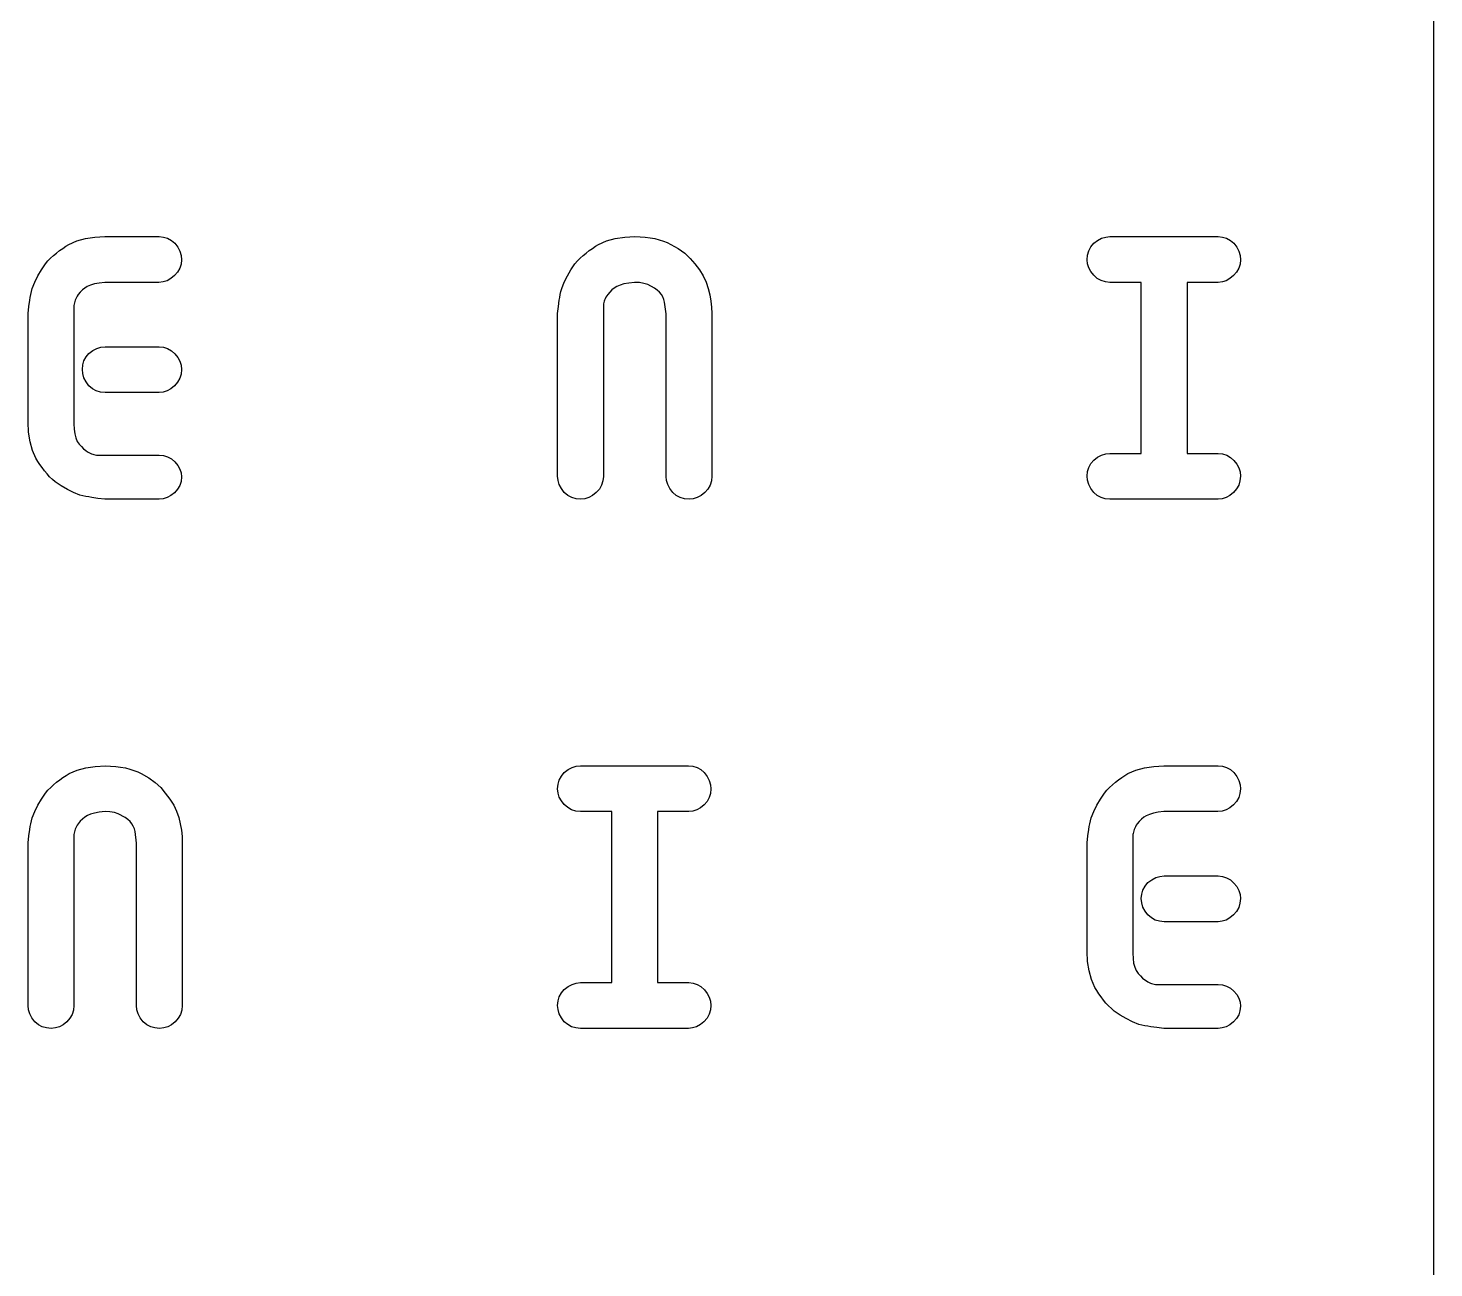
# Model space of a CAD drawing. Header units: metres. Extents: x 0 to 220, y 0 to 220.
# Drawn here: x 166.9 to 220, y 56.1 to 103 of the extents above; entities that cross this region are included whole.
import ezdxf

# ---------------------------------------------------------------- set-up
doc = ezdxf.new("R2010")
doc.units = ezdxf.units.M

msp = doc.modelspace()

# ---------------------------------------------------------------- linework, layer by layer
for p, q in [((220, 0), (220, 220)), ((169.068, 95.0032), (169.422, 95.058)), ((169.422, 95.058), (169.804, 95.0762)), ((169.804, 95.0762), (171.846, 95.0762)), ((171.846, 95.0762), (172.013, 95.0604)), ((172.013, 95.0604), (172.169, 95.013)), ((189.08, 95.0032), (189.436, 95.058)), ((189.436, 95.058), (189.82, 95.0762)), ((189.82, 95.0762), (190.019, 95.0714)), ((190.019, 95.0714), (190.211, 95.057)), ((190.211, 95.057), (190.396, 95.0329)), ((207.45, 95.013), (207.604, 95.0604)), ((207.604, 95.0604), (207.762, 95.0762)), ((207.762, 95.0762), (211.846, 95.0762)), ((211.846, 95.0762), (212.013, 95.0604)), ((212.013, 95.0604), (212.169, 95.013)), ((167.97, 94.4572), (168.088, 94.5482)), ((168.088, 94.5482), (168.207, 94.633)), ((168.207, 94.633), (168.325, 94.7117)), ((168.325, 94.7117), (168.443, 94.7842)), ((168.443, 94.7842), (168.741, 94.912)), ((168.741, 94.912), (169.068, 95.0032)), ((172.169, 95.013), (172.312, 94.9339)), ((172.312, 94.9339), (172.443, 94.8232)), ((172.443, 94.8232), (172.552, 94.674)), ((172.552, 94.674), (172.63, 94.5212)), ((172.63, 94.5212), (172.677, 94.365)), ((187.976, 94.4572), (188.095, 94.5482)), ((188.095, 94.5482), (188.214, 94.633)), ((188.214, 94.633), (188.332, 94.7117)), ((188.332, 94.7117), (188.451, 94.7842)), ((188.451, 94.7842), (188.751, 94.912)), ((188.751, 94.912), (189.08, 95.0032)), ((190.396, 95.0329), (190.574, 94.9992)), ((190.574, 94.9992), (190.742, 94.9573)), ((190.742, 94.9573), (190.899, 94.9075)), ((190.899, 94.9075), (191.043, 94.8498)), ((191.043, 94.8498), (191.175, 94.7842)), ((191.175, 94.7842), (191.457, 94.6234)), ((191.457, 94.6234), (191.702, 94.4467)), ((206.917, 94.3807), (206.963, 94.5422)), ((206.963, 94.5422), (207.042, 94.6897)), ((207.042, 94.6897), (207.151, 94.8232)), ((207.151, 94.8232), (207.299, 94.9339)), ((207.299, 94.9339), (207.45, 95.013)), ((212.169, 95.013), (212.312, 94.9339)), ((212.312, 94.9339), (212.443, 94.8232)), ((212.443, 94.8232), (212.552, 94.674)), ((212.552, 94.674), (212.63, 94.5212)), ((212.63, 94.5212), (212.677, 94.365)), ((167.403, 93.8211), (167.554, 94.0462)), ((167.554, 94.0462), (167.647, 94.1555)), ((167.647, 94.1555), (167.748, 94.2605)), ((167.748, 94.2605), (167.855, 94.3611)), ((167.855, 94.3611), (167.97, 94.4572)), ((172.676, 94.0359), (172.627, 93.8787)), ((172.693, 94.2052), (172.676, 94.0359)), ((172.677, 94.365), (172.693, 94.2052)), ((187.405, 93.8211), (187.557, 94.0462)), ((187.557, 94.0462), (187.651, 94.1555)), ((187.651, 94.1555), (187.753, 94.2605)), ((187.753, 94.2605), (187.861, 94.3611)), ((187.861, 94.3611), (187.976, 94.4572)), ((191.702, 94.4467), (191.911, 94.2544)), ((191.911, 94.2544), (192.083, 94.0462)), ((192.083, 94.0462), (192.256, 93.8215)), ((206.901, 94.2052), (206.917, 94.3807)), ((206.917, 94.0472), (206.901, 94.2052)), ((206.964, 93.8962), (206.917, 94.0472)), ((212.677, 94.0359), (212.628, 93.8787)), ((212.677, 94.365), (212.693, 94.2052)), ((212.693, 94.2052), (212.677, 94.0359)), ((167.153, 93.3551), (167.269, 93.5907)), ((167.269, 93.5907), (167.403, 93.8211)), ((172.292, 93.4906), (172.15, 93.4115)), ((172.428, 93.6012), (172.292, 93.4906)), ((172.544, 93.7339), (172.428, 93.6012)), ((172.627, 93.8787), (172.544, 93.7339)), ((187.154, 93.3551), (187.271, 93.5907)), ((187.271, 93.5907), (187.405, 93.8211)), ((192.256, 93.8215), (192.399, 93.5925)), ((192.399, 93.5925), (192.511, 93.3591)), ((207.042, 93.7522), (206.964, 93.8962)), ((207.152, 93.6152), (207.042, 93.7522)), ((207.284, 93.4984), (207.152, 93.6152)), ((207.431, 93.415), (207.284, 93.4984)), ((212.298, 93.4906), (212.158, 93.4115)), ((212.432, 93.6012), (212.298, 93.4906)), ((212.546, 93.7339), (212.432, 93.6012)), ((212.628, 93.8787), (212.546, 93.7339)), ((167.003, 92.892), (167.027, 93.0032)), ((167.027, 93.0032), (167.054, 93.1142)), ((167.054, 93.1142), (167.153, 93.3551)), ((168.869, 92.978), (168.796, 92.8852)), ((168.951, 93.0602), (168.869, 92.978)), ((169.04, 93.132), (168.951, 93.0602)), ((169.137, 93.1932), (169.04, 93.132)), ((169.254, 93.2453), (169.137, 93.1932)), ((169.403, 93.2885), (169.254, 93.2453)), ((169.584, 93.3228), (169.403, 93.2885)), ((169.798, 93.3482), (169.584, 93.3228)), ((171.844, 93.3482), (169.798, 93.3482)), ((172, 93.3641), (171.844, 93.3482)), ((172.15, 93.4115), (172, 93.3641)), ((187.004, 92.892), (187.028, 93.0032)), ((187.028, 93.0032), (187.055, 93.1142)), ((187.055, 93.1142), (187.154, 93.3551)), ((188.871, 92.9821), (188.797, 92.8902)), ((188.953, 93.0635), (188.871, 92.9821)), ((189.042, 93.1346), (188.953, 93.0635)), ((189.14, 93.1952), (189.042, 93.1346)), ((189.258, 93.2464), (189.14, 93.1952)), ((189.408, 93.289), (189.258, 93.2464)), ((189.591, 93.3229), (189.408, 93.289)), ((189.806, 93.3482), (189.591, 93.3229)), ((189.992, 93.3387), (189.806, 93.3482)), ((190.16, 93.31), (189.992, 93.3387)), ((190.308, 93.2622), (190.16, 93.31)), ((190.561, 93.1292), (190.308, 93.2622)), ((190.666, 93.0562), (190.561, 93.1292)), ((190.753, 92.9762), (190.666, 93.0562)), ((190.822, 92.8892), (190.753, 92.9762)), ((192.511, 93.3591), (192.592, 93.1212)), ((192.592, 93.1212), (192.65, 92.8817)), ((207.591, 93.3649), (207.431, 93.415)), ((207.765, 93.3482), (207.591, 93.3649)), ((208.949, 93.3482), (207.765, 93.3482)), ((208.949, 86.8843), (208.949, 93.3482)), ((211.856, 93.3482), (210.677, 93.3482)), ((210.677, 93.3482), (210.677, 86.8843)), ((212.01, 93.3641), (211.856, 93.3482)), ((212.158, 93.4115), (212.01, 93.3641)), ((166.901, 92.1682), (166.93, 92.4325)), ((166.93, 92.4325), (166.963, 92.6692)), ((166.963, 92.6692), (166.982, 92.7807)), ((166.982, 92.7807), (167.003, 92.892)), ((168.637, 92.5272), (168.629, 92.4782)), ((168.629, 92.4782), (168.629, 87.9993)), ((168.648, 92.5762), (168.637, 92.5272)), ((168.662, 92.6252), (168.648, 92.5762)), ((168.678, 92.6742), (168.662, 92.6252)), ((168.698, 92.7242), (168.678, 92.6742)), ((168.725, 92.776), (168.698, 92.7242)), ((168.757, 92.8297), (168.725, 92.776)), ((168.796, 92.8852), (168.757, 92.8297)), ((186.901, 92.1682), (186.931, 92.4325)), ((186.931, 92.4325), (186.964, 92.6692)), ((186.964, 92.6692), (186.983, 92.7807)), ((186.983, 92.7807), (187.004, 92.892)), ((188.637, 92.5357), (188.629, 92.4872)), ((188.629, 92.4872), (188.629, 86.0173)), ((188.648, 92.5842), (188.637, 92.5357)), ((188.662, 92.6327), (188.648, 92.5842)), ((188.678, 92.6812), (188.662, 92.6327)), ((188.698, 92.731), (188.678, 92.6812)), ((188.725, 92.7825), (188.698, 92.731)), ((188.758, 92.8356), (188.725, 92.7825)), ((188.797, 92.8902), (188.758, 92.8356)), ((190.875, 92.7966), (190.822, 92.8892)), ((190.915, 92.6987), (190.875, 92.7966)), ((190.941, 92.5956), (190.915, 92.6987)), ((190.997, 92.1542), (190.941, 92.5956)), ((192.65, 92.8817), (192.692, 92.643)), ((192.692, 92.643), (192.717, 92.4052)), ((192.717, 92.4052), (192.725, 92.1682)), ((166.901, 88.0643), (166.901, 92.1682)), ((186.901, 86.0193), (186.901, 92.1682)), ((190.997, 86.0173), (190.997, 92.1542)), ((192.725, 92.1682), (192.725, 86.0193)), ((169.346, 90.7739), (169.497, 90.853)), ((169.497, 90.853), (169.651, 90.9004)), ((169.651, 90.9004), (169.809, 90.9162)), ((169.809, 90.9162), (171.847, 90.9162)), ((171.847, 90.9162), (172.014, 90.8996)), ((172.014, 90.8996), (172.169, 90.8495)), ((172.169, 90.8495), (172.312, 90.7661)), ((168.965, 90.2286), (169.011, 90.3857)), ((169.011, 90.3857), (169.09, 90.5306)), ((169.09, 90.5306), (169.199, 90.6632)), ((169.199, 90.6632), (169.346, 90.7739)), ((172.312, 90.7661), (172.443, 90.6492)), ((172.443, 90.6492), (172.552, 90.5122)), ((172.552, 90.5122), (172.63, 90.3682)), ((172.63, 90.3682), (172.677, 90.2172)), ((168.949, 90.0592), (168.965, 90.2286)), ((168.965, 89.8995), (168.949, 90.0592)), ((169.011, 89.7433), (168.965, 89.8995)), ((169.09, 89.5905), (169.011, 89.7433)), ((172.676, 89.8838), (172.627, 89.7223)), ((172.693, 90.0592), (172.676, 89.8838)), ((172.677, 90.2172), (172.693, 90.0592)), ((169.199, 89.4413), (169.09, 89.5905)), ((169.33, 89.3306), (169.199, 89.4413)), ((169.476, 89.2515), (169.33, 89.3306)), ((169.635, 89.2041), (169.476, 89.2515)), ((172.152, 89.2515), (172.003, 89.2041)), ((172.294, 89.3306), (172.152, 89.2515)), ((172.429, 89.4413), (172.294, 89.3306)), ((172.544, 89.5748), (172.429, 89.4413)), ((172.627, 89.7223), (172.544, 89.5748)), ((169.809, 89.1883), (169.635, 89.2041)), ((171.847, 89.1883), (169.809, 89.1883)), ((172.003, 89.2041), (171.847, 89.1883)), ((166.919, 87.6816), (166.901, 88.0643)), ((166.974, 87.3268), (166.919, 87.6816)), ((168.629, 87.9993), (168.637, 87.8001)), ((168.637, 87.8001), (168.66, 87.6238)), ((168.66, 87.6238), (168.699, 87.4701)), ((167.065, 86.9996), (166.974, 87.3268)), ((168.699, 87.4701), (168.753, 87.3393)), ((168.753, 87.3393), (168.831, 87.2333)), ((168.831, 87.2333), (168.912, 87.1395)), ((168.912, 87.1395), (168.997, 87.0578)), ((167.193, 86.7003), (167.065, 86.9996)), ((167.265, 86.5822), (167.193, 86.7003)), ((167.344, 86.464), (167.265, 86.5822)), ((168.997, 87.0578), (169.085, 86.9883)), ((169.085, 86.9883), (169.139, 86.9493)), ((169.139, 86.9493), (169.192, 86.9165)), ((169.192, 86.9165), (169.243, 86.8898)), ((169.243, 86.8898), (169.292, 86.8693)), ((169.292, 86.8693), (169.34, 86.8531)), ((169.34, 86.8531), (169.389, 86.8395)), ((169.389, 86.8395), (169.437, 86.8286)), ((169.437, 86.8286), (169.486, 86.8203)), ((169.486, 86.8203), (171.85, 86.8203)), ((171.85, 86.8203), (172.016, 86.8042)), ((172.016, 86.8042), (172.171, 86.756)), ((172.171, 86.756), (172.313, 86.6757)), ((172.313, 86.6757), (172.444, 86.5633)), ((172.444, 86.5633), (172.553, 86.4314)), ((207.042, 86.4986), (207.152, 86.6313)), ((207.152, 86.6313), (207.3, 86.7419)), ((207.3, 86.7419), (207.451, 86.821)), ((207.451, 86.821), (207.606, 86.8684)), ((207.606, 86.8684), (207.765, 86.8843)), ((207.765, 86.8843), (208.949, 86.8843)), ((210.677, 86.8843), (211.856, 86.8843)), ((211.856, 86.8843), (212.021, 86.8676)), ((212.021, 86.8676), (212.175, 86.8175)), ((212.175, 86.8175), (212.316, 86.7341)), ((212.316, 86.7341), (212.446, 86.6173)), ((212.446, 86.6173), (212.554, 86.4803)), ((167.428, 86.3457), (167.344, 86.464)), ((167.519, 86.2273), (167.428, 86.3457)), ((167.615, 86.1127), (167.519, 86.2273)), ((167.715, 86.005), (167.615, 86.1127)), ((172.553, 86.4314), (172.631, 86.2928)), ((172.631, 86.2928), (172.677, 86.1474)), ((172.677, 86.1474), (172.693, 85.9953)), ((206.901, 86.0273), (206.917, 86.1966)), ((206.917, 85.8675), (206.901, 86.0273)), ((206.917, 86.1966), (206.964, 86.3538)), ((206.964, 86.3538), (207.042, 86.4986)), ((212.554, 86.4803), (212.631, 86.3363)), ((212.631, 86.3363), (212.677, 86.1853)), ((212.693, 86.0273), (212.676, 85.8518)), ((212.677, 86.1853), (212.693, 86.0273)), ((167.82, 85.9042), (167.715, 86.005)), ((167.929, 85.8103), (167.82, 85.9042)), ((168.154, 85.659), (167.929, 85.8103)), ((168.383, 85.525), (168.154, 85.659)), ((168.619, 85.4084), (168.383, 85.525)), ((172.544, 85.528), (172.429, 85.3993)), ((172.627, 85.6703), (172.544, 85.528)), ((172.676, 85.826), (172.627, 85.6703)), ((172.693, 85.9953), (172.676, 85.826)), ((186.917, 85.8609), (186.901, 86.0193)), ((186.964, 85.706), (186.917, 85.8609)), ((187.043, 85.5544), (186.964, 85.706)), ((187.154, 85.4062), (187.043, 85.5544)), ((188.479, 85.5382), (188.362, 85.4062)), ((188.562, 85.684), (188.479, 85.5382)), ((188.612, 85.8437), (188.562, 85.684)), ((188.629, 86.0173), (188.612, 85.8437)), ((191.013, 85.8595), (190.997, 86.0173)), ((191.06, 85.705), (191.013, 85.8595)), ((191.139, 85.5539), (191.06, 85.705)), ((191.25, 85.4062), (191.139, 85.5539)), ((192.575, 85.5387), (192.458, 85.4062)), ((192.658, 85.685), (192.575, 85.5387)), ((192.708, 85.8452), (192.658, 85.685)), ((192.725, 86.0193), (192.708, 85.8452)), ((206.963, 85.7113), (206.917, 85.8675)), ((207.042, 85.5585), (206.963, 85.7113)), ((207.151, 85.4093), (207.042, 85.5585)), ((212.544, 85.5428), (212.429, 85.4093)), ((212.627, 85.6903), (212.544, 85.5428)), ((212.676, 85.8518), (212.627, 85.6903)), ((168.859, 85.3093), (168.619, 85.4084)), ((168.97, 85.2826), (168.859, 85.3093)), ((169.082, 85.2585), (168.97, 85.2826)), ((169.193, 85.2371), (169.082, 85.2585)), ((169.304, 85.2183), (169.193, 85.2371)), ((169.54, 85.1858), (169.304, 85.2183)), ((169.804, 85.1562), (169.54, 85.1858)), ((171.846, 85.1562), (169.804, 85.1562)), ((172.002, 85.1714), (171.846, 85.1562)), ((172.151, 85.217), (172.002, 85.1714)), ((172.293, 85.2929), (172.151, 85.217)), ((172.429, 85.3993), (172.293, 85.2929)), ((187.287, 85.2969), (187.154, 85.4062)), ((187.435, 85.2188), (187.287, 85.2969)), ((187.596, 85.1719), (187.435, 85.2188)), ((187.772, 85.1562), (187.596, 85.1719)), ((187.93, 85.1719), (187.772, 85.1562)), ((188.081, 85.2188), (187.93, 85.1719)), ((188.225, 85.2969), (188.081, 85.2188)), ((188.362, 85.4062), (188.225, 85.2969)), ((191.383, 85.2969), (191.25, 85.4062)), ((191.531, 85.2188), (191.383, 85.2969)), ((191.692, 85.1719), (191.531, 85.2188)), ((191.868, 85.1562), (191.692, 85.1719)), ((192.026, 85.1719), (191.868, 85.1562)), ((192.177, 85.2188), (192.026, 85.1719)), ((192.321, 85.2969), (192.177, 85.2188)), ((192.458, 85.4062), (192.321, 85.2969)), ((207.283, 85.2986), (207.151, 85.4093)), ((207.429, 85.2195), (207.283, 85.2986)), ((207.588, 85.1721), (207.429, 85.2195)), ((207.762, 85.1562), (207.588, 85.1721)), ((211.846, 85.1562), (207.762, 85.1562)), ((212.002, 85.1721), (211.846, 85.1562)), ((212.151, 85.2195), (212.002, 85.1721)), ((212.293, 85.2986), (212.151, 85.2195)), ((212.429, 85.4093), (212.293, 85.2986)), ((168.451, 74.7842), (168.751, 74.912)), ((168.751, 74.912), (169.08, 75.0032)), ((169.08, 75.0032), (169.436, 75.058)), ((169.436, 75.058), (169.82, 75.0762)), ((169.82, 75.0762), (170.019, 75.0714)), ((170.019, 75.0714), (170.211, 75.057)), ((170.211, 75.057), (170.396, 75.0329)), ((170.396, 75.0329), (170.574, 74.9992)), ((170.574, 74.9992), (170.742, 74.9573)), ((170.742, 74.9573), (170.899, 74.9075)), ((170.899, 74.9075), (171.043, 74.8498)), ((187.151, 74.8232), (187.299, 74.9339)), ((187.299, 74.9339), (187.45, 75.013)), ((187.45, 75.013), (187.604, 75.0604)), ((187.604, 75.0604), (187.762, 75.0762)), ((187.762, 75.0762), (191.846, 75.0762)), ((191.846, 75.0762), (192.013, 75.0604)), ((192.013, 75.0604), (192.169, 75.013)), ((192.169, 75.013), (192.312, 74.9339)), ((192.312, 74.9339), (192.443, 74.8232)), ((208.443, 74.7842), (208.741, 74.912)), ((208.741, 74.912), (209.068, 75.0032)), ((209.068, 75.0032), (209.422, 75.058)), ((209.422, 75.058), (209.804, 75.0762)), ((209.804, 75.0762), (211.846, 75.0762)), ((211.846, 75.0762), (212.013, 75.0604)), ((212.013, 75.0604), (212.169, 75.013)), ((212.169, 75.013), (212.312, 74.9339)), ((212.312, 74.9339), (212.443, 74.8232)), ((167.753, 74.2605), (167.861, 74.3611)), ((167.861, 74.3611), (167.976, 74.4572)), ((167.976, 74.4572), (168.095, 74.5482)), ((168.095, 74.5482), (168.214, 74.633)), ((168.214, 74.633), (168.332, 74.7117)), ((168.332, 74.7117), (168.451, 74.7842)), ((171.043, 74.8498), (171.175, 74.7842)), ((171.175, 74.7842), (171.457, 74.6234)), ((171.457, 74.6234), (171.702, 74.4467)), ((171.702, 74.4467), (171.911, 74.2544)), ((186.901, 74.2052), (186.917, 74.3807)), ((186.917, 74.3807), (186.963, 74.5422)), ((186.963, 74.5422), (187.042, 74.6897)), ((187.042, 74.6897), (187.151, 74.8232)), ((192.443, 74.8232), (192.552, 74.674)), ((192.552, 74.674), (192.63, 74.5212)), ((192.63, 74.5212), (192.677, 74.365)), ((192.677, 74.365), (192.693, 74.2052)), ((207.748, 74.2605), (207.855, 74.3611)), ((207.855, 74.3611), (207.97, 74.4572)), ((207.97, 74.4572), (208.088, 74.5482)), ((208.088, 74.5482), (208.207, 74.633)), ((208.207, 74.633), (208.325, 74.7117)), ((208.325, 74.7117), (208.443, 74.7842)), ((212.443, 74.8232), (212.552, 74.674)), ((212.552, 74.674), (212.63, 74.5212)), ((212.63, 74.5212), (212.677, 74.365)), ((212.677, 74.365), (212.693, 74.2052)), ((167.271, 73.5907), (167.405, 73.8211)), ((167.405, 73.8211), (167.557, 74.0462)), ((167.557, 74.0462), (167.651, 74.1555)), ((167.651, 74.1555), (167.753, 74.2605)), ((171.911, 74.2544), (172.083, 74.0462)), ((172.083, 74.0462), (172.256, 73.8215)), ((172.256, 73.8215), (172.399, 73.5925)), ((186.917, 74.0472), (186.901, 74.2052)), ((186.964, 73.8962), (186.917, 74.0472)), ((187.042, 73.7522), (186.964, 73.8962)), ((192.628, 73.8787), (192.546, 73.7339)), ((192.677, 74.0359), (192.628, 73.8787)), ((192.693, 74.2052), (192.677, 74.0359)), ((207.269, 73.5907), (207.403, 73.8211)), ((207.403, 73.8211), (207.554, 74.0462)), ((207.554, 74.0462), (207.647, 74.1555)), ((207.647, 74.1555), (207.748, 74.2605)), ((212.627, 73.8787), (212.544, 73.7339)), ((212.676, 74.0359), (212.627, 73.8787)), ((212.693, 74.2052), (212.676, 74.0359)), ((167.055, 73.1142), (167.154, 73.3551)), ((167.154, 73.3551), (167.271, 73.5907)), ((169.408, 73.289), (169.258, 73.2464)), ((169.591, 73.3229), (169.408, 73.289)), ((169.806, 73.3482), (169.591, 73.3229)), ((169.992, 73.3387), (169.806, 73.3482)), ((170.16, 73.31), (169.992, 73.3387)), ((170.308, 73.2622), (170.16, 73.31)), ((172.399, 73.5925), (172.511, 73.3591)), ((172.511, 73.3591), (172.592, 73.1212)), ((187.152, 73.6152), (187.042, 73.7522)), ((187.284, 73.4984), (187.152, 73.6152)), ((187.431, 73.415), (187.284, 73.4984)), ((187.591, 73.3649), (187.431, 73.415)), ((187.765, 73.3482), (187.591, 73.3649)), ((188.949, 73.3482), (187.765, 73.3482)), ((188.949, 66.8843), (188.949, 73.3482)), ((191.856, 73.3482), (190.677, 73.3482)), ((190.677, 73.3482), (190.677, 66.8843)), ((192.01, 73.3641), (191.856, 73.3482)), ((192.158, 73.4115), (192.01, 73.3641)), ((192.298, 73.4906), (192.158, 73.4115)), ((192.432, 73.6012), (192.298, 73.4906)), ((192.546, 73.7339), (192.432, 73.6012)), ((207.054, 73.1142), (207.153, 73.3551)), ((207.153, 73.3551), (207.269, 73.5907)), ((209.403, 73.2885), (209.254, 73.2453)), ((209.584, 73.3228), (209.403, 73.2885)), ((209.798, 73.3482), (209.584, 73.3228)), ((211.844, 73.3482), (209.798, 73.3482)), ((212, 73.3641), (211.844, 73.3482)), ((212.15, 73.4115), (212, 73.3641)), ((212.292, 73.4906), (212.15, 73.4115)), ((212.428, 73.6012), (212.292, 73.4906)), ((212.544, 73.7339), (212.428, 73.6012)), ((166.964, 72.6692), (166.983, 72.7807)), ((166.983, 72.7807), (167.004, 72.892)), ((167.004, 72.892), (167.028, 73.0032)), ((167.028, 73.0032), (167.055, 73.1142)), ((168.725, 72.7825), (168.698, 72.731)), ((168.758, 72.8356), (168.725, 72.7825)), ((168.797, 72.8902), (168.758, 72.8356)), ((168.871, 72.9821), (168.797, 72.8902)), ((168.953, 73.0635), (168.871, 72.9821)), ((169.042, 73.1346), (168.953, 73.0635)), ((169.14, 73.1952), (169.042, 73.1346)), ((169.258, 73.2464), (169.14, 73.1952)), ((170.561, 73.1292), (170.308, 73.2622)), ((170.666, 73.0562), (170.561, 73.1292)), ((170.753, 72.9762), (170.666, 73.0562)), ((170.822, 72.8892), (170.753, 72.9762)), ((170.875, 72.7966), (170.822, 72.8892)), ((170.915, 72.6987), (170.875, 72.7966)), ((172.592, 73.1212), (172.65, 72.8817)), ((172.65, 72.8817), (172.692, 72.643)), ((206.963, 72.6692), (206.982, 72.7807)), ((206.982, 72.7807), (207.003, 72.892)), ((207.003, 72.892), (207.027, 73.0032)), ((207.027, 73.0032), (207.054, 73.1142)), ((208.725, 72.776), (208.698, 72.7242)), ((208.757, 72.8297), (208.725, 72.776)), ((208.796, 72.8852), (208.757, 72.8297)), ((208.869, 72.978), (208.796, 72.8852)), ((208.951, 73.0602), (208.869, 72.978)), ((209.04, 73.132), (208.951, 73.0602)), ((209.137, 73.1932), (209.04, 73.132)), ((209.254, 73.2453), (209.137, 73.1932)), ((166.901, 72.1682), (166.931, 72.4325)), ((166.931, 72.4325), (166.964, 72.6692)), ((168.637, 72.5357), (168.629, 72.4872)), ((168.629, 72.4872), (168.629, 66.0173)), ((168.648, 72.5842), (168.637, 72.5357)), ((168.662, 72.6327), (168.648, 72.5842)), ((168.678, 72.6812), (168.662, 72.6327)), ((168.698, 72.731), (168.678, 72.6812)), ((170.941, 72.5956), (170.915, 72.6987)), ((170.997, 72.1542), (170.941, 72.5956)), ((172.692, 72.643), (172.717, 72.4052)), ((172.717, 72.4052), (172.725, 72.1682)), ((206.901, 72.1682), (206.93, 72.4325)), ((206.93, 72.4325), (206.963, 72.6692)), ((208.637, 72.5272), (208.629, 72.4782)), ((208.629, 72.4782), (208.629, 67.9993)), ((208.648, 72.5762), (208.637, 72.5272)), ((208.662, 72.6252), (208.648, 72.5762)), ((208.678, 72.6742), (208.662, 72.6252)), ((208.698, 72.7242), (208.678, 72.6742)), ((166.901, 66.0193), (166.901, 72.1682)), ((170.997, 66.0173), (170.997, 72.1542)), ((172.725, 72.1682), (172.725, 66.0193)), ((206.901, 68.0643), (206.901, 72.1682)), ((209.09, 70.5306), (209.199, 70.6632)), ((209.199, 70.6632), (209.346, 70.7739)), ((209.346, 70.7739), (209.497, 70.853)), ((209.497, 70.853), (209.651, 70.9004)), ((209.651, 70.9004), (209.809, 70.9162)), ((209.809, 70.9162), (211.847, 70.9162)), ((211.847, 70.9162), (212.014, 70.8996)), ((212.014, 70.8996), (212.169, 70.8495)), ((212.169, 70.8495), (212.312, 70.7661)), ((212.312, 70.7661), (212.443, 70.6492)), ((212.443, 70.6492), (212.552, 70.5122)), ((208.949, 70.0592), (208.965, 70.2286)), ((208.965, 70.2286), (209.011, 70.3857)), ((209.011, 70.3857), (209.09, 70.5306)), ((212.552, 70.5122), (212.63, 70.3682)), ((212.63, 70.3682), (212.677, 70.2172)), ((212.677, 70.2172), (212.693, 70.0592)), ((208.965, 69.8995), (208.949, 70.0592)), ((209.011, 69.7433), (208.965, 69.8995)), ((209.09, 69.5905), (209.011, 69.7433)), ((209.199, 69.4413), (209.09, 69.5905)), ((212.544, 69.5748), (212.429, 69.4413)), ((212.627, 69.7223), (212.544, 69.5748)), ((212.676, 69.8838), (212.627, 69.7223)), ((212.693, 70.0592), (212.676, 69.8838)), ((209.33, 69.3306), (209.199, 69.4413)), ((209.476, 69.2515), (209.33, 69.3306)), ((209.635, 69.2041), (209.476, 69.2515)), ((209.809, 69.1883), (209.635, 69.2041)), ((211.847, 69.1883), (209.809, 69.1883)), ((212.003, 69.2041), (211.847, 69.1883)), ((212.152, 69.2515), (212.003, 69.2041)), ((212.294, 69.3306), (212.152, 69.2515)), ((212.429, 69.4413), (212.294, 69.3306)), ((206.919, 67.6816), (206.901, 68.0643)), ((208.629, 67.9993), (208.637, 67.8001)), ((206.974, 67.3268), (206.919, 67.6816)), ((208.637, 67.8001), (208.66, 67.6238)), ((208.66, 67.6238), (208.699, 67.4701)), ((208.699, 67.4701), (208.753, 67.3393)), ((207.065, 66.9996), (206.974, 67.3268)), ((207.193, 66.7003), (207.065, 66.9996)), ((208.753, 67.3393), (208.831, 67.2333)), ((208.831, 67.2333), (208.912, 67.1395)), ((208.912, 67.1395), (208.997, 67.0578)), ((208.997, 67.0578), (209.085, 66.9883)), ((209.085, 66.9883), (209.139, 66.9493)), ((209.139, 66.9493), (209.192, 66.9165)), ((209.192, 66.9165), (209.243, 66.8898)), ((186.964, 66.3538), (187.042, 66.4986)), ((187.042, 66.4986), (187.152, 66.6313)), ((187.152, 66.6313), (187.3, 66.7419)), ((187.3, 66.7419), (187.451, 66.821)), ((187.451, 66.821), (187.606, 66.8684)), ((187.606, 66.8684), (187.765, 66.8843)), ((187.765, 66.8843), (188.949, 66.8843)), ((190.677, 66.8843), (191.856, 66.8843)), ((191.856, 66.8843), (192.021, 66.8676)), ((192.021, 66.8676), (192.175, 66.8175)), ((192.175, 66.8175), (192.316, 66.7341)), ((192.316, 66.7341), (192.446, 66.6173)), ((192.446, 66.6173), (192.554, 66.4803)), ((192.554, 66.4803), (192.631, 66.3363)), ((207.265, 66.5822), (207.193, 66.7003)), ((207.344, 66.464), (207.265, 66.5822)), ((207.428, 66.3457), (207.344, 66.464)), ((209.243, 66.8898), (209.292, 66.8693)), ((209.292, 66.8693), (209.34, 66.8531)), ((209.34, 66.8531), (209.389, 66.8395)), ((209.389, 66.8395), (209.437, 66.8286)), ((209.437, 66.8286), (209.486, 66.8203)), ((209.486, 66.8203), (211.85, 66.8203)), ((211.85, 66.8203), (212.016, 66.8042)), ((212.016, 66.8042), (212.171, 66.756)), ((212.171, 66.756), (212.313, 66.6757)), ((212.313, 66.6757), (212.444, 66.5633)), ((212.444, 66.5633), (212.553, 66.4314)), ((212.553, 66.4314), (212.631, 66.2928)), ((166.917, 65.8609), (166.901, 66.0193)), ((166.964, 65.706), (166.917, 65.8609)), ((168.612, 65.8437), (168.562, 65.684)), ((168.629, 66.0173), (168.612, 65.8437)), ((171.013, 65.8595), (170.997, 66.0173)), ((171.06, 65.705), (171.013, 65.8595)), ((172.708, 65.8452), (172.658, 65.685)), ((172.725, 66.0193), (172.708, 65.8452)), ((186.901, 66.0273), (186.917, 66.1966)), ((186.917, 65.8675), (186.901, 66.0273)), ((186.917, 66.1966), (186.964, 66.3538)), ((186.963, 65.7113), (186.917, 65.8675)), ((192.676, 65.8518), (192.627, 65.6903)), ((192.631, 66.3363), (192.677, 66.1853)), ((192.693, 66.0273), (192.676, 65.8518)), ((192.677, 66.1853), (192.693, 66.0273)), ((207.519, 66.2273), (207.428, 66.3457)), ((207.615, 66.1127), (207.519, 66.2273)), ((207.715, 66.005), (207.615, 66.1127)), ((207.82, 65.9042), (207.715, 66.005)), ((207.929, 65.8103), (207.82, 65.9042)), ((212.631, 66.2928), (212.677, 66.1474)), ((212.693, 65.9953), (212.676, 65.826)), ((212.677, 66.1474), (212.693, 65.9953)), ((167.043, 65.5544), (166.964, 65.706)), ((167.154, 65.4062), (167.043, 65.5544)), ((167.287, 65.2969), (167.154, 65.4062)), ((168.362, 65.4062), (168.225, 65.2969)), ((168.479, 65.5382), (168.362, 65.4062)), ((168.562, 65.684), (168.479, 65.5382)), ((171.139, 65.5539), (171.06, 65.705)), ((171.25, 65.4062), (171.139, 65.5539)), ((171.383, 65.2969), (171.25, 65.4062)), ((172.458, 65.4062), (172.321, 65.2969)), ((172.575, 65.5387), (172.458, 65.4062)), ((172.658, 65.685), (172.575, 65.5387)), ((187.042, 65.5585), (186.963, 65.7113)), ((187.151, 65.4093), (187.042, 65.5585)), ((187.283, 65.2986), (187.151, 65.4093)), ((192.429, 65.4093), (192.293, 65.2986)), ((192.544, 65.5428), (192.429, 65.4093)), ((192.627, 65.6903), (192.544, 65.5428)), ((208.154, 65.659), (207.929, 65.8103)), ((208.383, 65.525), (208.154, 65.659)), ((208.619, 65.4084), (208.383, 65.525)), ((208.859, 65.3093), (208.619, 65.4084)), ((212.429, 65.3993), (212.293, 65.2929)), ((212.544, 65.528), (212.429, 65.3993)), ((212.627, 65.6703), (212.544, 65.528)), ((212.676, 65.826), (212.627, 65.6703)), ((167.435, 65.2188), (167.287, 65.2969)), ((167.596, 65.1719), (167.435, 65.2188)), ((167.772, 65.1562), (167.596, 65.1719)), ((167.93, 65.1719), (167.772, 65.1562)), ((168.081, 65.2188), (167.93, 65.1719)), ((168.225, 65.2969), (168.081, 65.2188)), ((171.531, 65.2188), (171.383, 65.2969)), ((171.692, 65.1719), (171.531, 65.2188)), ((171.868, 65.1562), (171.692, 65.1719)), ((172.026, 65.1719), (171.868, 65.1562)), ((172.177, 65.2188), (172.026, 65.1719)), ((172.321, 65.2969), (172.177, 65.2188)), ((187.429, 65.2195), (187.283, 65.2986)), ((187.588, 65.1721), (187.429, 65.2195)), ((187.762, 65.1562), (187.588, 65.1721)), ((191.846, 65.1562), (187.762, 65.1562)), ((192.002, 65.1721), (191.846, 65.1562)), ((192.151, 65.2195), (192.002, 65.1721)), ((192.293, 65.2986), (192.151, 65.2195)), ((208.97, 65.2826), (208.859, 65.3093)), ((209.082, 65.2585), (208.97, 65.2826)), ((209.193, 65.2371), (209.082, 65.2585)), ((209.304, 65.2183), (209.193, 65.2371)), ((209.54, 65.1858), (209.304, 65.2183)), ((209.804, 65.1562), (209.54, 65.1858)), ((211.846, 65.1562), (209.804, 65.1562)), ((212.002, 65.1714), (211.846, 65.1562)), ((212.151, 65.217), (212.002, 65.1714)), ((212.293, 65.2929), (212.151, 65.217))]:
    msp.add_line(p, q)

doc.saveas('drawing.dxf')
